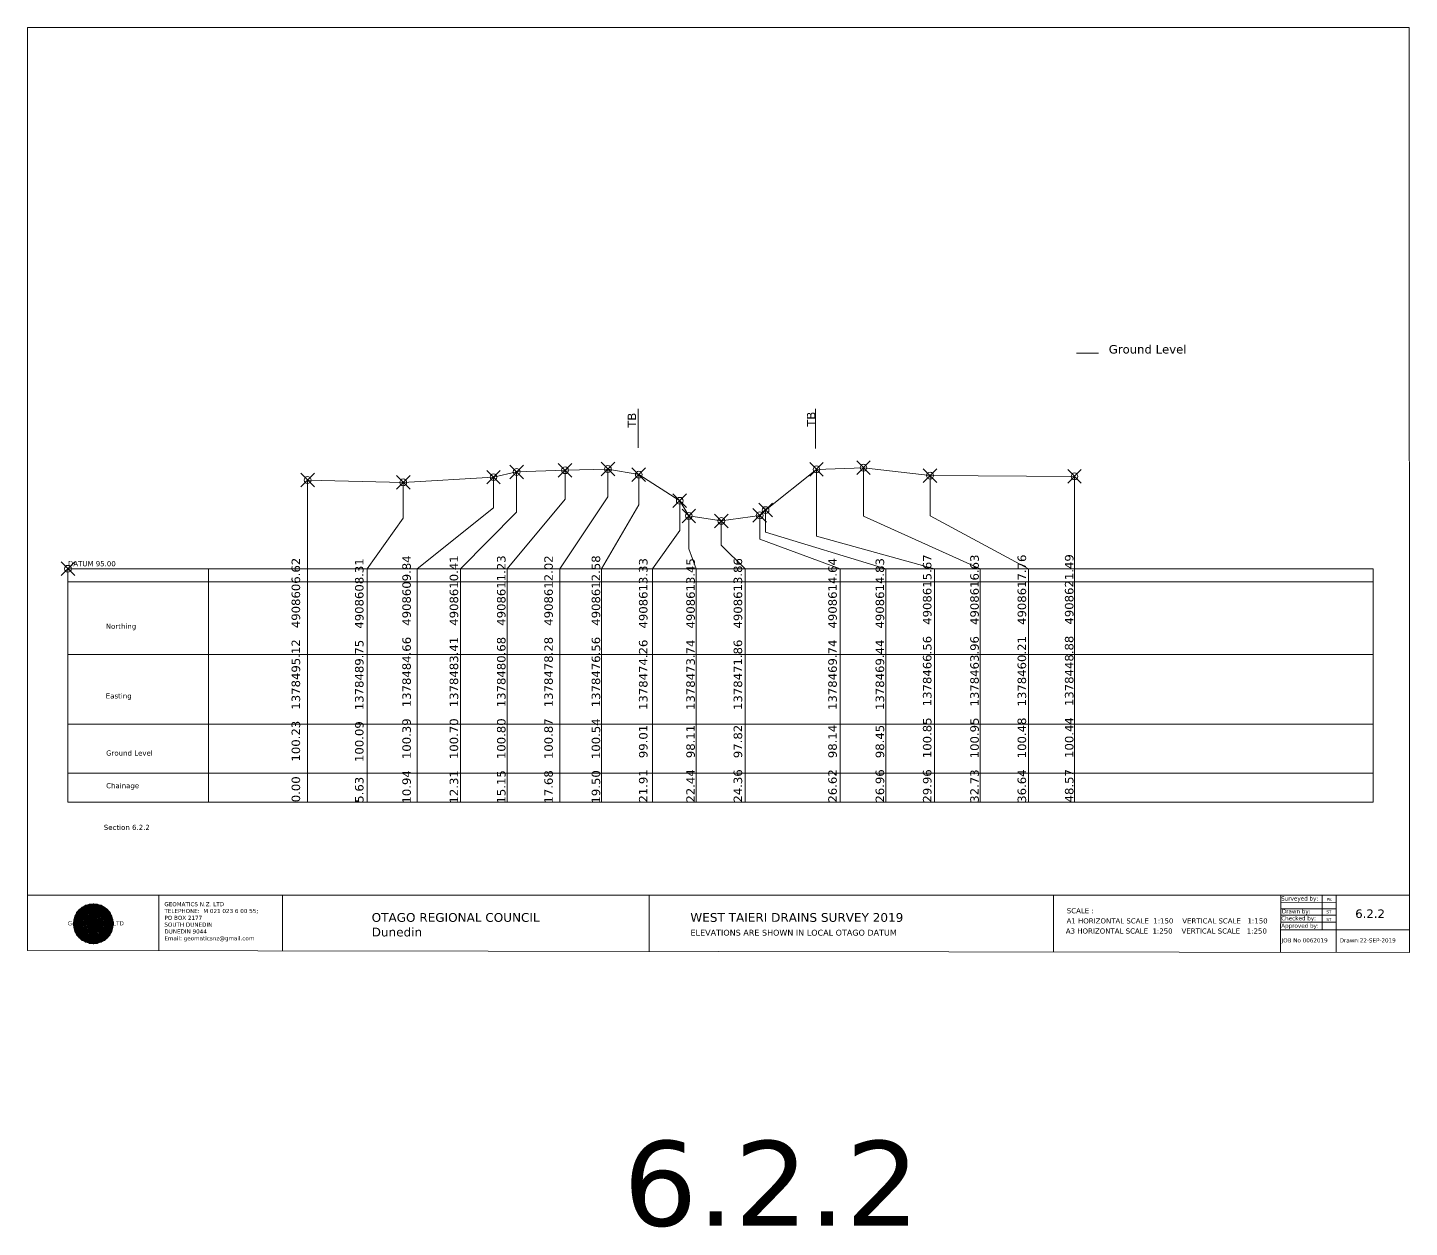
# Model space of a CAD drawing. Header units: millimetres. Extents: x -251759 to 1088765, y -648093 to 103076.
# Drawn here: x 388640 to 469991, y -3073 to 67582 of the extents above; entities that cross this region are included whole.
import ezdxf

# ---------------------------------------------------------------- set-up
doc = ezdxf.new("R2010")
doc.units = ezdxf.units.MM
doc.header["$PDMODE"] = 35
doc.header["$PDSIZE"] = 400
doc.layers.add('geo', color=7, linetype='Continuous')
doc.styles.get("Standard").update_dxf_attribs({"font": 'verdana.ttf'})

# ---------------------------------------------------------------- blocks, each defined once
blk = doc.blocks.new('Geomatics_Circle_SPT')
at = {"layer": 'geo', "color": 2, "linetype": 'Continuous', "lineweight": 0}
for p, q in [((0, 25.2), (-25.2, 0)), ((-24.7, 4.9), (-4.9, 24.7)), ((-24.7, -4.9), (4.9, 24.7)), ((-9.7, 23.3), (-23.3, 9.6)), ((9.7, 23.3), (-23.3, -9.7)), ((-21, 14), (-14, 21)), ((-21, -14), (14, 21)), ((0, 0), (-17.8, 17.8)), ((-14, 21), (21, -14)), ((23.3, -9.7), (-9.7, 23.3)), ((-4.9, 24.7), (24.7, -4.9)), ((25.2, 0), (0, 25.2)), ((0, 0), (17.8, 17.8)), ((4.9, 24.7), (24.7, 4.9)), ((23.3, 9.7), (9.7, 23.3)), ((14, 21), (21, 14)), ((17.8, 18.1), (17.8, 18.1)), ((4.9, -24.7), (-24.7, 4.9)), ((-24.7, 0), (0, -24.7)), ((-23.3, 9.7), (9.7, -23.3)), ((14, -21), (-21, 14)), ((0, 0), (-17.8, -17.8)), ((21, 14), (-14, -21)), ((-9.7, -23.3), (23.3, 9.7)), ((24.7, 4.9), (-4.9, -24.7)), ((0, 0), (17.8, -17.8)), ((0, -24.8), (25.2, 0)), ((-4.9, -24.7), (-24.7, -4.9)), ((-23.3, -9.7), (-9.7, -23.3)), ((-14, -21), (-21, -14)), ((24.7, -4.9), (4.9, -24.7)), ((9.7, -23.3), (23.3, -9.7)), ((21, -14), (14, -21)), ((-17.8, -17.8), (-17.8, -17.8)), ((4.9, -24.7), (4.9, -24.7)), ((18.1, -17.8), (18.1, -17.8))]:
    blk.add_line(p, q, dxfattribs=at)
at = {"layer": 'geo', "color": 1, "linetype": 'Continuous', "lineweight": 0}
for p, q in [((-25.2, 0), (9.7, 23.3)), ((-25.2, 0), (-9.6, 23.3)), ((-4.9, 24.8), (-24.7, -4.9)), ((4.9, 24.7), (-24.7, 4.9)), ((14, 21), (-24.7, -4.9)), ((-14, 21), (-24.7, 4.9)), ((-23.3, 9.7), (0, 25.2)), ((-23.3, -9.6), (0, 25.2)), ((-23.3, -9.6), (17.8, 17.8)), ((-23.3, 9.7), (-17.8, 17.9)), ((-23.3, -9.6), (-17.8, 17.9)), ((-23.3, 9.7), (17.8, 17.8)), ((4.9, 24.8), (-21, -14)), ((-4.9, 24.7), (-21, 14)), ((14, 21), (-21, 14)), ((-14, 21), (-21, -14)), ((-17.9, 17.6), (-17.9, 17.6)), ((-17.8, 17.8), (9.7, 23.3)), ((-17.8, 17.8), (-9.6, 23.3)), ((-17.8, -17.8), (9.7, 23.3)), ((-17.8, -17.8), (-9.7, 23.3)), ((-9.7, -23.3), (-17.8, 17.8)), ((-17.8, 17.8), (9.7, -23.3)), ((-17.8, 17.8), (23.3, -9.6)), ((-17.8, 17.8), (23.3, 9.7)), ((4.9, 24.7), (-14, 21)), ((-4.9, 24.7), (-14, -20.9)), ((0, 0), (-14, 21)), ((-14, 21), (-4.9, -24.7)), ((-14, 21), (-14, 21)), ((24.7, -4.9), (-14, 21)), ((21, 14), (-14, 21)), ((-9.8, 23.1), (-9.8, 23.1)), ((-9.7, 23.3), (0, 25.2)), ((-9.7, 23.3), (0, -25.2)), ((-9.7, -23.3), (0, 25.2)), ((-9.6, 23.3), (17.8, -17.8)), ((-9.6, 23.3), (25.2, 0)), ((-9.6, 23.3), (17.8, 17.8)), ((-9.6, -23.3), (17.8, 17.9)), ((0, 0), (-4.9, 24.7)), ((-4.9, 24.7), (-4.9, 24.7)), ((21, -14), (-4.9, 24.7)), ((24.8, 4.9), (-4.9, 24.7)), ((14, 21), (-4.9, 24.7)), ((-0.2, 25.1), (-0.2, 25.1)), ((0, 25.2), (9.7, -23.3)), ((0, 25.2), (23.3, -9.7)), ((0, 25.2), (23.3, 9.7)), ((0, 25.2), (9.7, 23.3)), ((0, 0), (4.9, 24.7)), ((0, -25.2), (9.7, 23.3)), ((0, 0), (14, 21)), ((21, 14), (4.9, 24.8)), ((14, -21), (4.9, 24.7)), ((24.7, -4.9), (4.9, 24.7)), ((4.9, 24.7), (4.9, 24.7)), ((4.9, -24.7), (14, 21)), ((9.4, 23.3), (9.4, 23.3)), ((9.7, 23.3), (17.8, -17.8)), ((9.7, 23.3), (25.2, 0)), ((9.7, 23.3), (17.8, 17.9)), ((17.8, 17.8), (9.7, -23.3)), ((21, -14), (14, 21)), ((24.7, 4.9), (14, 21)), ((14, 21), (14, 21)), ((17.6, 17.9), (17.6, 17.9)), ((17.8, 17.8), (23.3, -9.7)), ((17.8, 17.8), (23.3, 9.7)), ((-25.2, 0), (23.3, 9.7)), ((-25.2, 0), (-23.3, 9.7)), ((-23.3, -9.7), (-25.2, 0)), ((-9.6, -23.3), (-25.2, 0)), ((9.7, -23.3), (-25.2, 0)), ((21, 14), (-24.7, 4.9)), ((-21, 14), (-24.7, -4.9)), ((0, 0), (-24.7, 4.9)), ((-24.7, 4.9), (-21, -14)), ((-24.7, 4.9), (-4.9, -24.7)), ((-24.7, 4.9), (14, -21)), ((-24.7, 4.9), (-24.7, 4.9)), ((0, 0), (-24.7, -4.9)), ((-17.8, -17.8), (-23.3, 9.7)), ((0, -25.2), (-23.3, 9.7)), ((-23.3, 9.7), (17.8, -17.8)), ((-23.3, 9.7), (25.2, 0)), ((-23.3, 9.4), (-23.3, 9.4)), ((-23.3, -9.7), (25.2, 0)), ((0, 0), (-21, 14)), ((-21, 14), (-14, -21)), ((-21, 14), (4.9, -24.7)), ((-21, 14), (-21, 14)), ((24.7, 4.9), (-21, 14)), ((0, 0), (-21, -14)), ((-17.8, -17.8), (23.3, 9.7)), ((-14, -21), (24.7, 4.9)), ((0, 0), (-14, -21)), ((25.2, 0), (-9.6, -23.3)), ((-4.9, -24.7), (21, 14)), ((0, 0), (-4.9, -24.7)), ((0, 0), (21, 14)), ((23.3, 9.7), (0, -25.2)), ((0, 0), (24.8, 4.9)), ((0, 0), (4.9, -24.7)), ((0, 0), (14, -21)), ((0, 0), (21, -14)), ((0, 0), (24.8, -4.9)), ((4.9, -24.7), (24.7, 4.9)), ((25.2, 0), (9.7, -23.3)), ((14, -21), (21, 14)), ((23.3, 9.7), (17.8, -17.8)), ((24.7, -4.9), (21, 14)), ((21, 14), (21, 14)), ((21, -14), (24.7, 4.9)), ((23.1, 9.8), (23.1, 9.8)), ((23.3, 9.7), (25.2, 0)), ((25.2, 0), (23.3, -9.6)), ((24.7, 4.9), (24.7, 4.9)), ((25.1, 0.2), (25.1, 0.2)), ((-25.2, 0), (23.3, -9.7)), ((-25.1, -0.2), (-25.1, -0.2)), ((-24.7, -4.9), (-24.7, -4.9)), ((-24.7, -4.9), (-14, -21)), ((-24.7, -4.9), (4.9, -24.7)), ((-24.7, -4.9), (21, -14)), ((-17.8, -17.8), (-23.3, -9.7)), ((0, -25.2), (-23.3, -9.6)), ((17.8, -17.8), (-23.3, -9.6)), ((-23.1, -9.8), (-23.1, -9.8)), ((-21, -14), (24.7, -4.9)), ((-21, -14), (-21, -14)), ((-21, -14), (-4.9, -24.7)), ((-21, -14), (14, -21)), ((23.3, -9.7), (-17.8, -17.8)), ((-14, -21), (21, -14)), ((-4.9, -24.7), (24.7, -4.9)), ((23.3, -9.6), (0, -25.2)), ((4.9, -24.7), (21, -14)), ((14, -21), (24.7, -4.9)), ((23.3, -9.6), (17.8, -17.8)), ((21, -14), (21, -14)), ((23.3, -9.4), (23.3, -9.4)), ((24.7, -4.9), (24.7, -4.9)), ((-9.6, -23.3), (-17.8, -17.8)), ((9.7, -23.3), (-17.8, -17.8)), ((-17.6, -17.9), (-17.6, -17.9)), ((-14, -21), (-14, -21)), ((-14, -21), (4.9, -24.7)), ((17.8, -17.8), (-9.7, -23.3)), ((0, -25.2), (-9.7, -23.3)), ((-9.4, -23.3), (-9.4, -23.3)), ((-4.9, -24.7), (14, -21)), ((-4.9, -24.7), (-4.9, -24.7)), ((9.7, -23.3), (0, -25.2)), ((0.2, -25.1), (0.2, -25.1)), ((4.9, -24.7), (4.9, -24.7)), ((17.8, -17.8), (9.7, -23.3)), ((9.8, -23.1), (9.8, -23.1)), ((14, -21), (14, -21)), ((17.9, -17.6), (17.9, -17.6))]:
    blk.add_line(p, q, dxfattribs=at)
at = {"layer": 'geo', "color": 114, "linetype": 'Continuous', "lineweight": 0}
for p, q in [((17.9, 17.8), (-25.2, 0)), ((-24.7, 4.9), (14, 21)), ((9.7, 23.3), (-23.3, 9.7)), ((-20.9, 14), (4.9, 24.7)), ((0, 25.2), (-17.8, 17.8)), ((-17.8, 17.8), (0, -25.2)), ((-14, 21), (-4.9, 24.7)), ((4.9, -24.7), (-14, 21)), ((0, 0), (-9.7, 23.3)), ((-4.9, 24.7), (14, -21)), ((17.8, -17.8), (0, 25.2)), ((0, 0), (9.7, 23.3)), ((4.9, 24.7), (21, -14)), ((23.3, -9.7), (9.7, 23.3)), ((14, 21), (24.7, -4.9)), ((25.2, 0), (17.8, 17.8)), ((-24.7, -4.9), (21, 14)), ((-14, -21), (-24.7, 4.9)), ((0, 0), (-23.3, 9.7)), ((-23.3, 9.7), (-9.7, -23.3)), ((0, 0), (-23.3, -9.7)), ((-4.9, -24.7), (-21, 14)), ((24.8, 4.9), (-20.9, -14)), ((0, 0), (-9.7, -23.3)), ((0, 0), (23.3, 9.7)), ((0, 0), (9.7, -23.3)), ((0, 0), (23.3, -9.7)), ((21, 14), (24.7, 4.9)), ((-25.2, 0), (-17.8, -17.8)), ((-21, -14), (-24.7, -4.9)), ((-17.8, -17.8), (25.2, 0)), ((24.8, -4.9), (-14, -21)), ((-9.6, -23.3), (23.3, -9.7)), ((21, -14), (-4.9, -24.8)), ((0, -25.2), (17.9, -17.8)), ((14, -21), (4.9, -24.8))]:
    blk.add_line(p, q, dxfattribs=at)
at = {"layer": 'geo', "color": 250, "linetype": 'Continuous', "lineweight": 0}
for p, q in [((-17.8, 17.8), (17.8, 17.8)), ((-17.8, -17.8), (-17.8, 17.8)), ((-14, 21), (-14, 21)), ((14, 21), (-14, 21)), ((-14, 20.9), (-14, -21)), ((-9.7, 23.3), (9.7, 23.3)), ((-9.7, -23.3), (-9.7, 23.3)), ((-4.9, 24.7), (4.9, 24.7)), ((-4.9, 24.7), (-4.9, -24.7)), ((0, 0), (0, 25.2)), ((4.9, 24.7), (4.9, -24.7)), ((9.7, -23.3), (9.7, 23.3)), ((14, 21), (14, -21)), ((17.8, -17.8), (17.8, 17.8)), ((0, 0), (-25.2, 0)), ((24.7, 4.9), (-24.7, 4.9)), ((-24.7, 4.9), (-24.7, -4.9)), ((-23.3, 9.7), (23.3, 9.7)), ((-23.3, 9.7), (-23.3, 9.7)), ((-23.3, -9.7), (-23.3, 9.7)), ((21, 14), (-21, 14)), ((-21, 14), (-21, -14)), ((0, 0), (0, -25.2)), ((0, 0), (25.2, 0)), ((21, 14), (21, 14)), ((21, -14), (21, 14)), ((23.3, 9.7), (23.3, -9.7)), ((24.7, 4.9), (24.7, 4.9)), ((24.7, -4.9), (24.7, 4.9)), ((-24.7, -4.9), (24.7, -4.9)), ((23.3, -9.7), (-23.3, -9.7)), ((-21, -14), (21, -14)), ((17.8, -17.8), (-17.8, -17.8)), ((-14, -21), (14, -21)), ((9.7, -23.3), (-9.7, -23.3)), ((-4.9, -24.7), (4.9, -24.7))]:
    blk.add_line(p, q, dxfattribs=at)
blk = doc.blocks.new('GeomaticsNZ TITLE BLOCK')
at = {"color": 7, "linetype": 'Continuous', "lineweight": 0}
for p, q in [((0, 94.9), (0, 1579.2)), ((0, 1579.2), (2363.4, 1579.2)), ((2363.4, 1579.2), (2364, 94.9)), ((2364, 94.9), (0, 94.9)), ((0, 94.9), (0, 0)), ((15.9, 94.9), (2364, 94.9)), ((224.3, 95.2), (224.3, -0.3)), ((2364, 94.9), (382.6, 94.9)), ((435.8, 95.2), (435.8, -0.7)), ((1063.4, 94.9), (1063.4, -2.4)), ((1755.4, 94.9), (1755.4, -2.6)), ((2143.9, 94.9), (2143.7, -3)), ((2214.9, 94.9), (2214.9, 36.1)), ((2238.6, 94.8), (2238.6, -3.2)), ((2364, -3.5), (2364, 94.9)), ((2143.9, 81.9), (2238.6, 81.7)), ((2143.9, 71), (2238.6, 71)), ((2143.6, 60.4), (2238.6, 60.4)), ((2143.8, 48.6), (2238.6, 48.6)), ((2143.8, 35.4), (2364, 35.3)), ((0, 0), (2364, -3.5))]:
    blk.add_line(p, q, dxfattribs=at)
at = {"color": 7, "linetype": 'Continuous', "lineweight": 0, "xscale": 1.36, "yscale": 1.36, "zscale": 1.36}
blk.add_blockref('Geomatics_Circle_SPT', (112.4, 45.7), dxfattribs=at)
at = {"color": 7, "linetype": 'Continuous', "lineweight": 0}
for s, p in [('PK', (2222.4, 84.8)), ('ST', (2222, 63.6)), ('ST', (2222.1, 50.6))]:
    blk.add_text(s, height=5, dxfattribs=at).set_placement(p)
at = {"color": 7, "linetype": 'Continuous', "lineweight": 0, "attachment_point": 1}
for s, width, heights, insert, char_height in [('{\\C256;GEOMATICS N.Z. LTD                   \\PTELEPHONE:  M 021 023 6 00 55;\\PPO BOX 2177\\PSOUTH DUNEDIN\\PDUNEDIN 9044\\PEmail: geomaticsnz@gmail.com}', 3535.727, [94.7], (234, 82.7), 7), ('{\\C256;Surveyed by:}', 3535.727, [0], (2144.7, 92.4), 7), ('{\\C256;Geomatics N.Z. LTD                   }', 125.079, [15.8], (68.8, 49.9), 7), ('{\\C256;OTAGO REGIONAL COUNCIL\\PDunedin}', 3535.727, [0], (588.6, 64), 15), ('{\\C256;WEST TAIERI DRAINS SURVEY 2019}', 3535.727, [0], (1133.8, 64), 15), ('{\\C256;Checked by:}', 3535.727, [0], (2144.7, 58.6), 7), ('{\\C256;Drawn by:}', 3535.727, [0], (2145.8, 70.4), 7), ('{\\C256;ELEVATIONS ARE SHOWN IN LOCAL OTAGO DATUM}', 3535.727, [0], (1134.1, 35.4), 10), ('{\\C256;Approved by:}', 3535.727, [0], (2144.7, 45.9), 7), ('{\\C256;JOB No 0062019}', 3535.727, [0], (2145.3, 20.8), 7), ('{\\C256;Drawn:22-SEP-2019}', 3535.727, [0], (2244.7, 20.7), 7)]:
    blk.add_mtext_dynamic_manual_height_columns(s, width=width, gutter_width=159, heights=heights, dxfattribs=dict(at, insert=insert, char_height=char_height))

msp = doc.modelspace()

# ---------------------------------------------------------------- linework, layer by layer
at = {"color": 1, "linetype": 'Continuous', "lineweight": 0}
msp.add_line((450398, 48411), (451690, 48411), dxfattribs=at)
at = {"color": 7, "linetype": 'Continuous', "lineweight": 0}
for p, q in [((424582, 42832), (424582, 45141)), ((435019, 42796), (435019, 45138)), ((399281, 21962), (399281, 35714))]:
    msp.add_line(p, q, dxfattribs=at)
at = {"linetype": 'Continuous', "lineweight": 0}
for p, q in [((405126, 40939), (405126, 21962)), ((450275, 41156), (450275, 21962)), ((391013, 35714), (467869, 35714)), ((391013, 35714), (391013, 21962)), ((391013, 34949), (467869, 34949)), ((391013, 30656), (467869, 30656)), ((391013, 26552), (467869, 26552)), ((391013, 23673), (467869, 23673)), ((391013, 21962), (467869, 21962))]:
    msp.add_line(p, q, dxfattribs=at)
at = {"color": 1, "linetype": 'Continuous', "lineweight": 0}
msp.add_lwpolyline([(405126, 40939), (410755, 40802), (416069, 41106), (417432, 41413), (420279, 41517), (422804, 41587), (424622, 41255), (427033, 39719), (427570, 38826), (429482, 38532), (431742, 38858), (432085, 39168), (435084, 41567), (437853, 41667), (441769, 41197), (450275, 41156)], dxfattribs=at)
at = {"linetype": 'Continuous', "lineweight": 0}
for points in [[(420279, 41517), (420279, 39806), (416882, 35714)], [(422804, 41587), (422804, 39949), (419965, 35714)], [(435084, 41567), (435084, 37625), (442024, 35714)], [(437853, 41667), (437853, 38818), (444730, 35714)], [(410755, 40802), (410755, 38686), (408622, 35714)], [(416069, 41106), (416069, 39292), (411577, 35714)], [(417432, 41413), (417432, 39050), (414132, 35714)], [(424622, 41255), (424622, 39473), (422427, 35714)], [(441769, 41197), (441769, 38837), (447569, 35714)], [(427033, 39719), (427033, 37965), (425422, 35714)], [(432085, 39168), (432085, 37876), (439162, 35714)], [(427570, 38826), (427570, 36880), (428005, 35714)], [(429482, 38532), (429482, 37099), (430888, 35714)], [(431742, 38858), (431742, 37457), (436478, 35714)], [(408622, 21962), (408622, 35714)], [(411577, 21962), (411577, 35714)], [(414132, 21962), (414132, 35714)], [(416882, 21962), (416882, 35714)], [(419965, 21962), (419965, 35714)], [(422427, 21962), (422427, 35714)], [(425422, 21962), (425422, 35714)], [(428005, 21962), (428005, 35714)], [(430888, 21962), (430888, 35714)], [(436478, 21962), (436478, 35714)], [(439162, 21962), (439162, 35714)], [(442024, 21962), (442024, 35714)], [(444730, 21962), (444730, 35714)], [(447569, 21962), (447569, 35714)], [(467869, 35714), (467869, 21962)]]:
    msp.add_lwpolyline(points, dxfattribs=at)
for p in [(416069, 41106), (417432, 41413), (420279, 41517), (422804, 41587), (424622, 41255), (435084, 41567), (437853, 41667), (441769, 41197), (450275, 41156), (405126, 40939), (410755, 40802), (427033, 39719), (427570, 38826), (431742, 38858), (432085, 39168), (429482, 38532)]:
    msp.add_point(p, dxfattribs=at)
at = {"color": 7, "linetype": 'Continuous', "lineweight": 0}
msp.add_point((391013, 35714), dxfattribs=at)

# ---------------------------------------------------------------- block references
at = {"linetype": 'Continuous', "lineweight": 0, "xscale": 34.41290447856466, "yscale": 34.41290447856466, "zscale": 34.41290447856466}
msp.add_blockref('GeomaticsNZ TITLE BLOCK', (388640, 13235), dxfattribs=at)

# ---------------------------------------------------------------- texts
at = {"linetype": 'Continuous', "lineweight": 0}
for s, height, p in [('Ground Level', 500, (452293, 48389)), ('SCALE :  ', 300, (449821, 15423)), ('6.2.2 ', 500, (466807, 15150)), ('A1 HORIZONTAL SCALE  1:150    VERTICAL SCALE   1:150 ', 300, (449809, 14827)), ('A3 HORIZONTAL SCALE  1:250    VERTICAL SCALE   1:250 ', 300, (449765, 14231))]:
    msp.add_text(s, height=height, dxfattribs=at).set_placement(p)
at = {"color": 7, "linetype": 'Continuous', "lineweight": 0}
for s, p in [('DATUM 95.00', (391013, 35861)), ('Northing', (393243, 32178)), ('Easting', (393241, 28075)), ('Ground Level', (393259, 24712)), ('Chainage', (393262, 22791)), ('Section 6.2.2 ', (393125, 20333))]:
    msp.add_text(s, height=300, dxfattribs=at).set_placement(p)
at = {"linetype": 'Continuous', "lineweight": 0}
for s, p in [('0.00    100.23   1378495.12   4908606.62', (404681, 21962)), ('5.63    100.09   1378489.75   4908608.31', (408414, 21933)), ('10.94   100.39   1378484.66   4908609.84', (411201, 21886)), ('12.31   100.70   1378483.41   4908610.41', (413987, 21886)), ('15.15   100.80   1378480.68   4908611.23', (416774, 21886)), ('17.68   100.87   1378478.28   4908612.02', (419560, 21886)), ('19.50   100.54   1378476.56   4908612.58', (422347, 21886)), ('21.91   99.01    1378474.26   4908613.33', (425133, 21942)), ('22.44   98.11    1378473.74   4908613.45', (427920, 21942)), ('24.36   97.82    1378471.86   4908613.86', (430706, 21942)), ('26.62   98.14    1378469.74   4908614.64', (436279, 21942)), ('26.96   98.45    1378469.44   4908614.83', (439066, 21942)), ('29.96   100.85   1378466.56   4908615.67', (441852, 21942)), ('32.73   100.95   1378463.96   4908616.63', (444639, 21933)), ('36.64   100.48   1378460.21   4908617.76', (447425, 21933)), ('48.57   100.44   1378448.88   4908621.49', (450212, 21954))]:
    msp.add_text(s, height=500, rotation=90, dxfattribs=at).set_placement(p)
at = {"color": 7, "linetype": 'Continuous', "lineweight": 0, "char_height": 500, "attachment_point": 1, "rotation": 90}
for insert in [(423963, 44015), (434519, 44076)]:
    msp.add_mtext_dynamic_manual_height_columns('TB', width=1111.79, gutter_width=2500, heights=[0], dxfattribs=dict(at, insert=insert))
at = {"linetype": 'Continuous', "lineweight": 0, "insert": (423705, 2024), "char_height": 5000, "width": 1156.47, "attachment_point": 1}
msp.add_mtext('6.2.2', dxfattribs=at)

doc.saveas('drawing.dxf')
